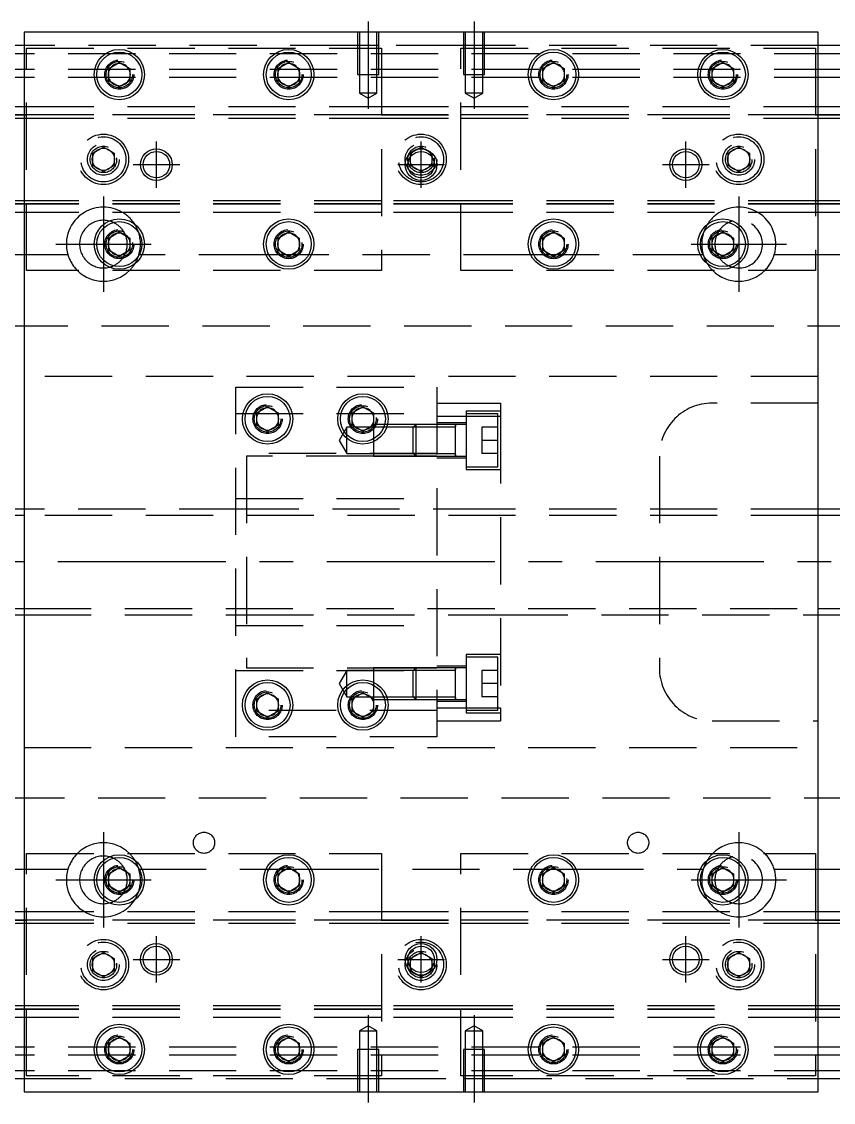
# Model space of a CAD drawing. Extents: x -20 to 632, y -282 to 102.
# Drawn here: x 124.5 to 277.9, y -102 to 102 of the extents above; entities that cross this region are included whole.
import ezdxf

# ---------------------------------------------------------------- set-up
doc = ezdxf.new("R2010")
doc.units = 0
doc.linetypes.add('CENTER', pattern=[50.8, 31.75, -6.35, 6.35, -6.35])
doc.linetypes.add('DASHED', pattern=[19.05, 12.7, -6.35])
doc.layers.get('0').update_dxf_attribs({"linetype": 'CONTINUOUS'})
doc.layers.add('CENTER', color=1, linetype='CENTER')

msp = doc.modelspace()

# ---------------------------------------------------------------- linework, layer by layer
at = {"color": 7, "linetype": 'CONTINUOUS'}
for p, q in [((275, 100), (125, 100)), ((125, 100), (125, -100)), ((275, -100), (275, 100)), ((125, 97.5), (0, 97.5)), ((400, 97.5), (275, 97.5)), ((141, 93.1547), (143, 94.309402)), ((143, 94.309402), (145, 93.1547)), ((173, 93.1547), (175, 94.309402)), ((175, 94.309402), (177, 93.1547)), ((223, 93.1547), (225, 94.309402)), ((225, 94.309402), (227, 93.1547)), ((255, 93.1547), (257, 94.309402)), ((257, 94.309402), (259, 93.1547)), ((141, 90.8453), (141, 93.1547)), ((145, 93.1547), (145, 90.8453)), ((173, 90.8453), (173, 93.1547)), ((177, 93.1547), (177, 90.8453)), ((223, 90.8453), (223, 93.1547)), ((227, 93.1547), (227, 90.8453)), ((255, 90.8453), (255, 93.1547)), ((259, 93.1547), (259, 90.8453)), ((143, 89.690598), (141, 90.8453)), ((145, 90.8453), (143, 89.690598)), ((175, 89.690598), (173, 90.8453)), ((177, 90.8453), (175, 89.690598)), ((225, 89.690598), (223, 90.8453)), ((227, 90.8453), (225, 89.690598)), ((257, 89.690598), (255, 90.8453)), ((259, 90.8453), (257, 89.690598)), ((0, 86), (125, 86)), ((275, 86), (400, 86)), ((0, 84.460392), (125, 84.460392)), ((275, 84.460392), (400, 84.460392)), ((125, 67.539608), (0, 67.539608)), ((400, 67.539608), (275, 67.539608)), ((125, 66), (0, 66)), ((400, 66), (275, 66)), ((141, 61.1547), (143, 62.309402)), ((143, 62.309402), (145, 61.1547)), ((173, 61.1547), (175, 62.309402)), ((175, 62.309402), (177, 61.1547)), ((223, 61.1547), (225, 62.309402)), ((225, 62.309402), (227, 61.1547)), ((255, 61.1547), (257, 62.309402)), ((257, 62.309402), (259, 61.1547)), ((141, 58.8453), (141, 61.1547)), ((145, 61.1547), (145, 58.8453)), ((173, 58.8453), (173, 61.1547)), ((177, 61.1547), (177, 58.8453)), ((223, 58.8453), (223, 61.1547)), ((227, 61.1547), (227, 58.8453)), ((255, 58.8453), (255, 61.1547)), ((259, 61.1547), (259, 58.8453)), ((125, 58), (26.708204, 58)), ((143, 57.690598), (141, 58.8453)), ((145, 58.8453), (143, 57.690598)), ((175, 57.690598), (173, 58.8453)), ((177, 58.8453), (175, 57.690598)), ((225, 57.690598), (223, 58.8453)), ((227, 58.8453), (225, 57.690598)), ((257, 57.690598), (255, 58.8453)), ((259, 58.8453), (257, 57.690598)), ((373.291796, 58), (275, 58)), ((169, 28.1547), (171, 29.309402)), ((171, 29.309402), (173, 28.1547)), ((187, 28.1547), (189, 29.309402)), ((189, 29.309402), (191, 28.1547)), ((169, 25.8453), (169, 28.1547)), ((173, 28.1547), (173, 25.8453)), ((187, 25.8453), (187, 28.1547)), ((191, 28.1547), (191, 25.8453)), ((171, 24.690598), (169, 25.8453)), ((173, 25.8453), (171, 24.690598)), ((189, 24.690598), (187, 25.8453)), ((191, 25.8453), (189, 24.690598)), ((206.5, 25.449674), (206.5, 25.949678)), ((206.5, 19.949668), (206.5, 20.449674)), ((125, 10), (28, 10)), ((343, 10), (275, 10)), ((28, -10), (125, -10)), ((275, -10), (343, -10)), ((169, -25.8453), (171, -24.690598)), ((169, -28.1547), (169, -25.8453)), ((171, -24.690598), (173, -25.8453)), ((173, -25.8453), (173, -28.1547)), ((187, -25.8453), (189, -24.690598)), ((187, -28.1547), (187, -25.8453)), ((189, -24.690598), (191, -25.8453)), ((191, -25.8453), (191, -28.1547)), ((206.5, -25.949678), (206.5, -25.94865)), ((171, -29.309402), (169, -28.1547)), ((173, -28.1547), (171, -29.309402)), ((189, -29.309402), (187, -28.1547)), ((191, -28.1547), (189, -29.309402)), ((26.708204, -58), (125, -58)), ((141, -58.8453), (143, -57.690598)), ((141, -61.1547), (141, -58.8453)), ((143, -57.690598), (145, -58.8453)), ((145, -58.8453), (145, -61.1547)), ((173, -58.8453), (175, -57.690598)), ((173, -61.1547), (173, -58.8453)), ((175, -57.690598), (177, -58.8453)), ((177, -58.8453), (177, -61.1547)), ((223, -58.8453), (225, -57.690598)), ((223, -61.1547), (223, -58.8453)), ((225, -57.690598), (227, -58.8453)), ((227, -58.8453), (227, -61.1547)), ((255, -58.8453), (257, -57.690598)), ((255, -61.1547), (255, -58.8453)), ((257, -57.690598), (259, -58.8453)), ((259, -58.8453), (259, -61.1547)), ((275, -58), (373.291796, -58)), ((143, -62.309402), (141, -61.1547)), ((145, -61.1547), (143, -62.309402)), ((175, -62.309402), (173, -61.1547)), ((177, -61.1547), (175, -62.309402)), ((225, -62.309402), (223, -61.1547)), ((227, -61.1547), (225, -62.309402)), ((257, -62.309402), (255, -61.1547)), ((259, -61.1547), (257, -62.309402)), ((0, -66), (125, -66)), ((275, -66), (400, -66)), ((0, -67.539608), (125, -67.539608)), ((275, -67.539608), (400, -67.539608)), ((125, -84.460392), (0, -84.460392)), ((400, -84.460392), (275, -84.460392)), ((125, -86), (0, -86)), ((400, -86), (275, -86)), ((141, -90.8453), (143, -89.690598)), ((143, -89.690598), (145, -90.8453)), ((173, -90.8453), (175, -89.690598)), ((175, -89.690598), (177, -90.8453)), ((223, -90.8453), (225, -89.690598)), ((225, -89.690598), (227, -90.8453)), ((255, -90.8453), (257, -89.690598)), ((257, -89.690598), (259, -90.8453)), ((141, -93.1547), (141, -90.8453)), ((145, -90.8453), (145, -93.1547)), ((173, -93.1547), (173, -90.8453)), ((177, -90.8453), (177, -93.1547)), ((223, -93.1547), (223, -90.8453)), ((227, -90.8453), (227, -93.1547)), ((255, -93.1547), (255, -90.8453)), ((259, -90.8453), (259, -93.1547)), ((143, -94.309402), (141, -93.1547)), ((145, -93.1547), (143, -94.309402)), ((175, -94.309402), (173, -93.1547)), ((177, -93.1547), (175, -94.309402)), ((225, -94.309402), (223, -93.1547)), ((227, -93.1547), (225, -94.309402)), ((257, -94.309402), (255, -93.1547)), ((259, -93.1547), (257, -94.309402)), ((0, -97.5), (125, -97.5)), ((275, -97.5), (400, -97.5)), ((125, -100), (275, -100))]:
    msp.add_line(p, q, dxfattribs=at)
at = {"color": 3, "linetype": 'DASHED'}
for p, q in [((188.000006, 100), (188.000006, 92)), ((188.35, 100), (188.35, 92)), ((191.65, 92), (191.65, 100)), ((191.999994, 92), (191.999994, 100)), ((208.000006, 100), (208.000006, 92)), ((208.35, 100), (208.35, 92)), ((211.65, 92), (211.65, 100)), ((211.999994, 92), (211.999994, 100)), ((0, 96), (400, 96)), ((188.000006, 97.5), (125, 97.5)), ((125.5, 55), (125.5, 97)), ((125.5, 97), (192.5, 97)), ((191.999994, 97.5), (188.000006, 97.5)), ((208.000006, 97.5), (191.999994, 97.5)), ((192.5, 97), (192.5, 55)), ((207.5, 97), (274.5, 97)), ((207.5, 55), (207.5, 97)), ((211.999994, 97.5), (208.000006, 97.5)), ((275, 97.5), (211.999994, 97.5)), ((274.5, 97), (274.5, 55)), ((0, 93), (400, 93)), ((188.000006, 92), (191.999994, 92)), ((188.35, 92), (188.35, 88.5)), ((191.65, 88.5), (191.65, 92)), ((208.000006, 92), (211.999994, 92)), ((208.35, 92), (208.35, 88.5)), ((211.65, 88.5), (211.65, 92)), ((222.5, 92), (222.518502, 92.303588)), ((254.5, 92), (254.512884, 92.253488)), ((0, 91.5), (400, 91.5)), ((191.65, 88.5), (188.35, 88.5)), ((188.35, 88.5), (190, 87.547372)), ((190, 87.547372), (191.65, 88.5)), ((211.65, 88.5), (208.35, 88.5)), ((208.35, 88.5), (210, 87.547372)), ((210, 87.547372), (211.65, 88.5)), ((125, 86), (125.5, 86)), ((125.5, 86), (192.5, 86)), ((192.5, 86), (207.5, 86)), ((207.5, 86), (274.5, 86)), ((274.5, 86), (275, 86)), ((0, 84.403994), (125.5, 84.403994)), ((0, 83.8), (125.5, 83.8)), ((125, 84.460392), (125.5, 84.460392)), ((125.5, 84.460392), (192.5, 84.460392)), ((192.5, 84.403994), (125.5, 84.403994)), ((125.5, 83.8), (192.5, 83.8)), ((192.5, 84.460392), (207.5, 84.460392)), ((192.5, 84.403994), (207.5, 84.403994)), ((192.5, 83.8), (207.5, 83.8)), ((207.5, 84.460392), (274.5, 84.460392)), ((274.5, 84.403994), (207.5, 84.403994)), ((207.5, 83.8), (274.5, 83.8)), ((274.5, 84.460392), (275, 84.460392)), ((274.5, 84.403994), (400, 84.403994)), ((274.5, 83.8), (400, 83.8)), ((138, 77.1547), (140, 78.309402)), ((140, 78.309402), (142, 77.1547)), ((198, 77.1547), (200, 78.309402)), ((200, 78.309402), (202, 77.1547)), ((258, 77.1547), (260, 78.309402)), ((260, 78.309402), (262, 77.1547)), ((138, 74.8453), (138, 77.1547)), ((142, 77.1547), (142, 74.8453)), ((142.483582, 76.286038), (142.5, 76)), ((198, 74.8453), (198, 77.1547)), ((202, 77.1547), (202, 74.8453)), ((202.483582, 76.286038), (202.5, 76)), ((257.5, 76), (257.534018, 76.411016)), ((258, 74.8453), (258, 77.1547)), ((262, 77.1547), (262, 74.8453)), ((140, 73.690598), (138, 74.8453)), ((142, 74.8453), (140, 73.690598)), ((200, 73.690598), (198, 74.8453)), ((202, 74.8453), (200, 73.690598)), ((260, 73.690598), (258, 74.8453)), ((262, 74.8453), (260, 73.690598)), ((125.5, 68.2), (0, 68.2)), ((125.5, 67.596006), (0, 67.596006)), ((125.5, 67.539608), (125, 67.539608)), ((192.5, 68.2), (125.5, 68.2)), ((192.5, 67.596006), (125.5, 67.596006)), ((192.5, 67.539608), (125.5, 67.539608)), ((207.5, 68.2), (192.5, 68.2)), ((207.5, 67.596006), (192.5, 67.596006)), ((207.5, 67.539608), (192.5, 67.539608)), ((274.5, 68.2), (207.5, 68.2)), ((274.5, 67.596006), (207.5, 67.596006)), ((274.5, 67.539608), (207.5, 67.539608)), ((400, 68.2), (274.5, 68.2)), ((400, 67.596006), (274.5, 67.596006)), ((275, 67.539608), (274.5, 67.539608)), ((125.5, 66), (125, 66)), ((192.5, 66), (125.5, 66)), ((207.5, 66), (192.5, 66)), ((274.5, 66), (207.5, 66)), ((275, 66), (274.5, 66)), ((145.483582, 60.286038), (145.5, 60)), ((177.483582, 60.286038), (177.5, 60)), ((222.5, 60), (222.518502, 60.303588)), ((254.5, 60), (254.512884, 60.253488)), ((125.5, 58), (125, 58)), ((133.291796, 58), (125.5, 58)), ((170.691578, 58), (146.708204, 58)), ((171.25, 58), (170.691578, 58)), ((173.112542, 58), (171.25, 58)), ((173.5, 58), (173.112542, 58)), ((174.359688, 58), (173.5, 58)), ((174.464102, 58), (174.359688, 58)), ((175.535898, 58), (174.464102, 58)), ((175.640312, 58), (175.535898, 58)), ((176.5, 58), (175.640312, 58)), ((176.887458, 58), (176.5, 58)), ((178.75, 58), (176.887458, 58)), ((179.308422, 58), (178.75, 58)), ((220.691578, 58), (179.308422, 58)), ((221.25, 58), (220.691578, 58)), ((223.112542, 58), (221.25, 58)), ((223.5, 58), (223.112542, 58)), ((224.359688, 58), (223.5, 58)), ((224.464102, 58), (224.359688, 58)), ((225.535898, 58), (224.464102, 58)), ((225.640312, 58), (225.535898, 58)), ((226.5, 58), (225.640312, 58)), ((226.887458, 58), (226.5, 58)), ((228.75, 58), (226.887458, 58)), ((229.308422, 58), (228.75, 58)), ((252.691578, 58), (229.308422, 58)), ((253.25, 58), (252.691578, 58)), ((253.291796, 58), (253.25, 58)), ((274.5, 58), (266.708204, 58)), ((275, 58), (274.5, 58)), ((192.5, 55), (125.5, 55)), ((274.5, 55), (207.5, 55)), ((400, 44.5), (5.640312, 44.5)), ((275, 35), (125, 35)), ((165, 33), (203, 33)), ((165, -33), (165, 33)), ((203, 33), (203, -33)), ((203, 30), (215, 30)), ((215, 30), (215, 27.495454)), ((275, 30), (255, 30)), ((165, 28), (203, 28)), ((168.5, 27), (168.518502, 27.303588)), ((191.483582, 27.286038), (191.5, 27)), ((203, 27.495454), (215, 27.495454)), ((208.5, 28.449674), (208.5, 17.449674)), ((215, 28.449674), (208.5, 28.449674)), ((214.5, 27.949674), (208.5, 27.949674)), ((214.5, 17.949674), (214.5, 27.949674)), ((215, 27.495454), (215, -27.495454)), ((186, 25.449674), (184.556624, 22.949674)), ((186, 20.449674), (186, 25.449674)), ((187.583494, 25.449674), (186, 25.449674)), ((187.59475, 25.439464), (187.583494, 25.449674)), ((190.416436, 25.449674), (187.583494, 25.449674)), ((190.416506, 25.449674), (190.32061, 25.367214)), ((191, 25.449674), (190.416436, 25.449674)), ((191.268656, 25.949668), (191, 25.949668)), ((191, 25.8453), (191, 25.5)), ((191, 25.5), (191, 25.112542)), ((198.49998, 25.449674), (191, 25.449674)), ((191, 25.112542), (191, 23.25)), ((191.541516, 25.949668), (191.268656, 25.949668)), ((193.118168, 25.949668), (191.541516, 25.949668)), ((193.632418, 25.949668), (193.118168, 25.949668)), ((198.99998, 25.949668), (193.632418, 25.949668)), ((199, 25.949674), (198.5, 25.449674)), ((198.5, 20.449674), (198.5, 25.449674)), ((203, 25.449674), (198.5, 25.449674)), ((203, 25.949668), (198.999994, 25.949668)), ((199, 25.949674), (199, 19.949674)), ((203, 25.949674), (199, 25.949674)), ((208.5, 26.249674), (203, 26.249674)), ((206.505, 25.949674), (203.00002, 25.949674)), ((206.5, 25.449674), (203.00002, 25.449674)), ((208.5, 25.949674), (206.495, 25.949674)), ((206.5, 25.599876), (206.5, 25.949674)), ((206.5, 25.949674), (206.5, 25.599876)), ((206.5, 20.29947), (206.5, 25.599876)), ((211.5, 25.449674), (211.5, 22.949674)), ((214.5, 25.449674), (211.5, 25.449674)), ((184.556624, 22.949674), (186, 20.449674)), ((191, 23.25), (191, 22.691578)), ((191, 22.691578), (191, 19.949678)), ((211.5, 22.949674), (211.5, 20.449674)), ((214.5, 22.949674), (211.5, 22.949674)), ((203, 20.5), (165, 20.5)), ((186, 20.449674), (191, 20.449674)), ((191, 20.449674), (198.49998, 20.449674)), ((198.5, 20.449674), (203, 20.449674)), ((198.5, 20.449674), (199, 19.949674)), ((203.00002, 20.449674), (206.5, 20.449674)), ((214.5, 20.449674), (211.5, 20.449674)), ((167, 20), (167, -20)), ((191, 20), (167, 20)), ((198.949674, 20), (191, 20)), ((191, 19.949678), (198.99998, 19.949678)), ((203, 20), (198.949674, 20)), ((198.999994, 19.949678), (203, 19.949678)), ((199, 19.949674), (203, 19.949674)), ((203, 19.649674), (208.5, 19.649674)), ((203.00002, 19.949674), (206.505, 19.949674)), ((206.495, 19.949674), (208.5, 19.949674)), ((206.5, 19.949674), (206.5, 20.29947)), ((206.5, 20.29947), (206.5, 19.949674)), ((245, 20), (245, -20)), ((208.5, 17.949674), (214.5, 17.949674)), ((208.5, 17.449674), (215, 17.449674)), ((165, 12), (203, 12)), ((167, 10), (125, 10)), ((275, 8.75), (125, 8.75)), ((215, 10), (167, 10)), ((275, 10), (215, 10)), ((125, -8.75), (275, -8.75)), ((125, -10), (167, -10)), ((167, -10), (215, -10)), ((215, -10), (275, -10)), ((165, -12), (203, -12)), ((208.5, -17.449674), (208.5, -28.449674)), ((215, -17.449674), (208.5, -17.449674)), ((214.5, -17.949674), (208.5, -17.949674)), ((214.5, -27.949674), (214.5, -17.949674)), ((167, -20), (191, -20)), ((191, -19.949678), (191, -22.691578)), ((198.99998, -19.949678), (191, -19.949678)), ((191, -20), (198.949674, -20)), ((199, -19.949674), (198.5, -20.449674)), ((198.949674, -20), (203, -20)), ((203, -19.949678), (198.999994, -19.949678)), ((199, -19.949674), (199, -25.949674)), ((203, -19.949674), (199, -19.949674)), ((208.5, -19.649674), (203, -19.649674)), ((206.505, -19.949674), (203.00002, -19.949674)), ((208.5, -19.949674), (206.495, -19.949674)), ((206.5, -20.29947), (206.5, -19.949674)), ((206.5, -19.949674), (206.5, -20.29947)), ((206.5, -25.599876), (206.5, -20.29947)), ((165, -20.5), (203, -20.5)), ((186, -20.449674), (184.556624, -22.949674)), ((186, -25.449674), (186, -20.449674)), ((191, -20.449674), (186, -20.449674)), ((198.49998, -20.449674), (191, -20.449674)), ((198.5, -25.449674), (198.5, -20.449674)), ((203, -20.449674), (198.5, -20.449674)), ((206.5, -20.449674), (203.00002, -20.449674)), ((211.5, -20.449674), (211.5, -22.949674)), ((214.5, -20.449674), (211.5, -20.449674)), ((184.556624, -22.949674), (186, -25.449674)), ((191, -22.691578), (191, -23.25)), ((191, -23.25), (191, -25.112542)), ((214.5, -22.949674), (211.5, -22.949674)), ((211.5, -22.949674), (211.5, -25.449674)), ((186, -25.449674), (187.583654, -25.449674)), ((187.583654, -25.449674), (190.416258, -25.449674)), ((190.416258, -25.449674), (191, -25.449674)), ((191, -25.112542), (191, -25.5)), ((191, -25.449674), (198.49998, -25.449674)), ((191, -25.5), (191, -25.8453)), ((191, -25.949668), (191.268656, -25.949668)), ((191.268656, -25.949668), (191.541516, -25.949668)), ((191.541516, -25.949668), (193.118168, -25.949668)), ((193.118168, -25.949668), (193.632418, -25.949668)), ((193.632418, -25.949668), (198.99998, -25.949668)), ((198.5, -25.449674), (203, -25.449674)), ((198.5, -25.449674), (199, -25.949674)), ((198.999994, -25.949668), (203, -25.949668)), ((199, -25.949674), (203, -25.949674)), ((203, -26.249674), (208.5, -26.249674)), ((203.00002, -25.449674), (206.5, -25.449674)), ((203.00002, -25.949674), (206.505, -25.949674)), ((206.495, -25.949674), (208.5, -25.949674)), ((206.5, -25.949674), (206.5, -25.599876)), ((206.5, -25.599876), (206.5, -25.949674)), ((214.5, -25.449674), (211.5, -25.449674)), ((203, -28), (165, -28)), ((168.5, -27), (168.518502, -26.696412)), ((186.5, -27), (186.518502, -26.696412)), ((203, -27.495454), (215, -27.495454)), ((208.5, -27.949674), (214.5, -27.949674)), ((208.5, -28.449674), (215, -28.449674)), ((215, -27.495454), (215, -30)), ((203, -30), (215, -30)), ((255, -30), (275, -30)), ((203, -33), (165, -33)), ((125, -35), (275, -35)), ((5.640312, -44.5), (400, -44.5)), ((125.5, -97), (125.5, -55)), ((125.5, -55), (192.5, -55)), ((192.5, -55), (192.5, -97)), ((207.5, -55), (274.5, -55)), ((207.5, -97), (207.5, -55)), ((274.5, -55), (274.5, -97)), ((125, -58), (125.5, -58)), ((125.5, -58), (133.291796, -58)), ((146.708204, -58), (170.691578, -58)), ((170.691578, -58), (171.25, -58)), ((171.25, -58), (173.112542, -58)), ((173.112542, -58), (173.5, -58)), ((173.5, -58), (174.359688, -58)), ((174.359688, -58), (174.464102, -58)), ((174.464102, -58), (175.535898, -58)), ((175.535898, -58), (175.640312, -58)), ((175.640312, -58), (176.5, -58)), ((176.5, -58), (176.887458, -58)), ((176.887458, -58), (178.75, -58)), ((178.75, -58), (179.308422, -58)), ((179.308422, -58), (220.691578, -58)), ((220.691578, -58), (221.25, -58)), ((221.25, -58), (223.112542, -58)), ((223.112542, -58), (223.5, -58)), ((223.5, -58), (224.359688, -58)), ((224.359688, -58), (224.464102, -58)), ((224.464102, -58), (225.535898, -58)), ((225.535898, -58), (225.640312, -58)), ((225.640312, -58), (226.5, -58)), ((226.5, -58), (226.887458, -58)), ((226.887458, -58), (228.75, -58)), ((228.75, -58), (229.308422, -58)), ((229.308422, -58), (252.691578, -58)), ((252.691578, -58), (253.25, -58)), ((253.25, -58), (253.291796, -58)), ((266.708204, -58), (274.5, -58)), ((274.5, -58), (275, -58)), ((140.5, -60), (140.512884, -59.746512)), ((227.483582, -59.713962), (227.5, -60)), ((125, -66), (125.5, -66)), ((125.5, -66), (192.5, -66)), ((192.5, -66), (207.5, -66)), ((207.5, -66), (274.5, -66)), ((274.5, -66), (275, -66)), ((0, -67.596006), (125.5, -67.596006)), ((0, -68.2), (125.5, -68.2)), ((125, -67.539608), (125.5, -67.539608)), ((125.5, -67.539608), (192.5, -67.539608)), ((192.5, -67.596006), (125.5, -67.596006)), ((125.5, -68.2), (192.5, -68.2)), ((192.5, -67.539608), (207.5, -67.539608)), ((192.5, -67.596006), (207.5, -67.596006)), ((192.5, -68.2), (207.5, -68.2)), ((207.5, -67.539608), (274.5, -67.539608)), ((274.5, -67.596006), (207.5, -67.596006)), ((207.5, -68.2), (274.5, -68.2)), ((274.5, -67.539608), (275, -67.539608)), ((274.5, -67.596006), (400, -67.596006)), ((274.5, -68.2), (400, -68.2)), ((138, -74.8453), (140, -73.690598)), ((138, -77.1547), (138, -74.8453)), ((140, -73.690598), (142, -74.8453)), ((142, -74.8453), (142, -77.1547)), ((198, -74.8453), (200, -73.690598)), ((198, -77.1547), (198, -74.8453)), ((200, -73.690598), (202, -74.8453)), ((202, -74.8453), (202, -77.1547)), ((258, -74.8453), (260, -73.690598)), ((258, -77.1547), (258, -74.8453)), ((260, -73.690598), (262, -74.8453)), ((262, -74.8453), (262, -77.1547)), ((140, -78.309402), (138, -77.1547)), ((142, -77.1547), (140, -78.309402)), ((142.483582, -75.713962), (142.5, -76)), ((200, -78.309402), (198, -77.1547)), ((202, -77.1547), (200, -78.309402)), ((202.483582, -75.713962), (202.5, -76)), ((260, -78.309402), (258, -77.1547)), ((262, -77.1547), (260, -78.309402)), ((262.483582, -75.713962), (262.5, -76)), ((125.5, -83.8), (0, -83.8)), ((125.5, -84.403994), (0, -84.403994)), ((125.5, -84.460392), (125, -84.460392)), ((192.5, -83.8), (125.5, -83.8)), ((192.5, -84.403994), (125.5, -84.403994)), ((192.5, -84.460392), (125.5, -84.460392)), ((207.5, -83.8), (192.5, -83.8)), ((207.5, -84.403994), (192.5, -84.403994)), ((207.5, -84.460392), (192.5, -84.460392)), ((274.5, -83.8), (207.5, -83.8)), ((274.5, -84.403994), (207.5, -84.403994)), ((274.5, -84.460392), (207.5, -84.460392)), ((400, -83.8), (274.5, -83.8)), ((400, -84.403994), (274.5, -84.403994)), ((275, -84.460392), (274.5, -84.460392)), ((125.5, -86), (125, -86)), ((192.5, -86), (125.5, -86)), ((190, -87.547372), (188.35, -88.5)), ((191.65, -88.5), (190, -87.547372)), ((207.5, -86), (192.5, -86)), ((274.5, -86), (207.5, -86)), ((210, -87.547372), (208.35, -88.5)), ((211.65, -88.5), (210, -87.547372)), ((275, -86), (274.5, -86)), ((188.35, -88.5), (191.65, -88.5)), ((188.35, -88.5), (188.35, -92)), ((191.65, -92), (191.65, -88.5)), ((208.35, -88.5), (211.65, -88.5)), ((208.35, -88.5), (208.35, -92)), ((211.65, -92), (211.65, -88.5)), ((0, -91.5), (400, -91.5)), ((222.5, -92), (222.518502, -91.696412)), ((259.483582, -91.713962), (259.5, -92)), ((0, -93), (400, -93)), ((191.999994, -92), (188.000006, -92)), ((188.000006, -92), (188.000006, -100)), ((188.35, -92), (188.35, -100)), ((191.65, -100), (191.65, -92)), ((191.999994, -100), (191.999994, -92)), ((211.999994, -92), (208.000006, -92)), ((208.000006, -92), (208.000006, -100)), ((208.35, -92), (208.35, -100)), ((211.65, -100), (211.65, -92)), ((211.999994, -100), (211.999994, -92)), ((0, -96), (400, -96)), ((125, -97.5), (188.000006, -97.5)), ((192.5, -97), (125.5, -97)), ((188.000006, -97.5), (191.999994, -97.5)), ((191.999994, -97.5), (208.000006, -97.5)), ((274.5, -97), (207.5, -97)), ((208.000006, -97.5), (211.999994, -97.5)), ((211.999994, -97.5), (275, -97.5))]:
    msp.add_line(p, q, dxfattribs=at)
at = {"color": 3, "linetype": 'CONTINUOUS'}
for p, q in [((125, 8.75), (28, 8.75)), ((343, 8.75), (275, 8.75)), ((28, -8.75), (125, -8.75)), ((275, -8.75), (343, -8.75))]:
    msp.add_line(p, q, dxfattribs=at)
at = {"color": 7, "linetype": 'CONTINUOUS'}
for centre, radius in [((143, 92), 4.75), ((143, 92), 4.25), ((175, 92), 4.75), ((175, 92), 4.25), ((225, 92), 4.75), ((225, 92), 4.25), ((257, 92), 4.75), ((257, 92), 4.25), ((140, 76), 2.1), ((200, 75), 3), ((200, 76), 2.1), ((260, 76), 2.1), ((150, 75), 2.5), ((200, 75), 2.5), ((250, 75), 2.5), ((143, 60), 4.75), ((143, 60), 4.25), ((175, 60), 4.75), ((175, 60), 4.25), ((225, 60), 4.75), ((225, 60), 4.25), ((257, 60), 4.75), ((257, 60), 4.25), ((171, 27), 4.75), ((171, 27), 4.25), ((189, 27), 4.75), ((189, 27), 4.25), ((171, -27), 4.75), ((189, -27), 4.75), ((171, -27), 4.25), ((189, -27), 4.25), ((143, -60), 4.75), ((143, -60), 4.25), ((175, -60), 4.75), ((175, -60), 4.25), ((225, -60), 4.75), ((225, -60), 4.25), ((257, -60), 4.75), ((257, -60), 4.25), ((150, -75), 2.5), ((200, -75), 3), ((200, -75), 2.5), ((250, -75), 2.5), ((140, -76), 2.1), ((200, -76), 2.1), ((260, -76), 2.1), ((143, -92), 4.75), ((175, -92), 4.75), ((225, -92), 4.75), ((257, -92), 4.75), ((143, -92), 4.25), ((175, -92), 4.25), ((225, -92), 4.25), ((257, -92), 4.25)]:
    msp.add_circle(centre, radius, dxfattribs=at)
at = {"color": 3, "linetype": 'DASHED'}
for centre, radius in [((143, 92), 2.75), ((143, 92), 2.5), ((175, 92), 2.75), ((175, 92), 2.5), ((225, 92), 2.75), ((225, 92), 2.5), ((257, 92), 2.75), ((257, 92), 2.5), ((140, 76), 4.75), ((140, 76), 4.25), ((200, 76), 4.75), ((200, 76), 4.25), ((260, 76), 4.75), ((260, 76), 4.25), ((140, 76), 3), ((140, 76), 2.5), ((200, 76), 3), ((200, 76), 2.5), ((260, 76), 3), ((260, 76), 2.5), ((143, 60), 2.75), ((143, 60), 2.5), ((175, 60), 2.75), ((175, 60), 2.5), ((225, 60), 2.75), ((225, 60), 2.5), ((257, 60), 2.75), ((257, 60), 2.5), ((171, 27), 2.75), ((171, 27), 2.5), ((189, 27), 2.75), ((189, 27), 2.5), ((171, -27), 2.75), ((189, -27), 2.75), ((171, -27), 2.5), ((189, -27), 2.5), ((159, -53), 2), ((241, -53), 2), ((143, -60), 2.75), ((143, -60), 2.5), ((175, -60), 2.75), ((175, -60), 2.5), ((225, -60), 2.75), ((225, -60), 2.5), ((257, -60), 2.75), ((257, -60), 2.5), ((140, -76), 4.75), ((200, -76), 4.75), ((260, -76), 4.75), ((140, -76), 4.25), ((140, -76), 3), ((200, -76), 4.25), ((200, -76), 3), ((260, -76), 4.25), ((260, -76), 3), ((140, -76), 2.5), ((200, -76), 2.5), ((260, -76), 2.5), ((143, -92), 2.75), ((143, -92), 2.5), ((175, -92), 2.75), ((175, -92), 2.5), ((225, -92), 2.75), ((225, -92), 2.5), ((257, -92), 2.75), ((257, -92), 2.5)]:
    msp.add_circle(centre, radius, dxfattribs=at)
at = {"color": 3, "linetype": 'CONTINUOUS'}
for centre in [(150, 75), (250, 75), (150, -75), (250, -75)]:
    msp.add_circle(centre, 3, dxfattribs=at)
at = {"color": 7, "linetype": 'CONTINUOUS'}
for centre, start, end in [((143, 92), 102.24721, 137.75279), ((143, 92), 77.75279, 102.24721), ((143, 92), 42.24721, 77.75279), ((175, 92), 102.24721, 137.75279), ((175, 92), 77.75279, 102.24721), ((175, 92), 42.24721, 77.75279), ((225, 92), 102.24721, 137.75279), ((225, 92), 77.75279, 102.24721), ((225, 92), 42.24721, 77.75279), ((257, 92), 102.24721, 137.75279), ((257, 92), 77.75279, 102.24721), ((257, 92), 42.24721, 77.75279), ((143, 92), 162.24721, 180), ((143, 92), 180, 197.75279), ((143, 92), 137.75279, 162.24721), ((143, 92), 17.75279, 42.24721), ((143, 92), 342.24721, 17.75279), ((175, 92), 162.24721, 180), ((175, 92), 180, 197.75279), ((175, 92), 137.75279, 162.24721), ((175, 92), 17.75279, 42.24721), ((175, 92), 342.24721, 17.75279), ((225, 92), 162.24721, 180), ((225, 92), 180, 197.75279), ((225, 92), 137.75279, 162.24721), ((225, 92), 17.75279, 42.24721), ((225, 92), 342.24721, 17.75279), ((257, 92), 162.24721, 180), ((257, 92), 180, 197.75279), ((257, 92), 137.75279, 162.24721), ((257, 92), 17.75279, 42.24721), ((257, 92), 342.24721, 17.75279), ((143, 92), 197.75279, 222.24721), ((143, 92), 222.24721, 257.75279), ((143, 92), 257.75279, 282.24721), ((143, 92), 282.24721, 317.75279), ((143, 92), 317.75279, 342.24721), ((175, 92), 197.75279, 222.24721), ((175, 92), 222.24721, 257.75279), ((175, 92), 257.75279, 282.24721), ((175, 92), 282.24721, 317.75279), ((175, 92), 317.75279, 342.24721), ((225, 92), 197.75279, 222.24721), ((225, 92), 222.24721, 257.75279), ((225, 92), 257.75279, 282.24721), ((225, 92), 282.24721, 317.75279), ((225, 92), 317.75279, 342.24721), ((257, 92), 197.75279, 222.24721), ((257, 92), 222.24721, 257.75279), ((257, 92), 257.75279, 282.24721), ((257, 92), 282.24721, 317.75279), ((257, 92), 317.75279, 342.24721), ((143, 60), 137.75279, 162.24721), ((143, 60), 102.24721, 137.75279), ((143, 60), 77.75279, 102.24721), ((143, 60), 42.24721, 77.75279), ((143, 60), 17.75279, 42.24721), ((175, 60), 137.75279, 162.24721), ((175, 60), 102.24721, 137.75279), ((175, 60), 77.75279, 102.24721), ((175, 60), 42.24721, 77.75279), ((175, 60), 17.75279, 42.24721), ((225, 60), 137.75279, 162.24721), ((225, 60), 102.24721, 137.75279), ((225, 60), 77.75279, 102.24721), ((225, 60), 42.24721, 77.75279), ((225, 60), 17.75279, 42.24721), ((257, 60), 137.75279, 162.24721), ((257, 60), 102.24721, 137.75279), ((257, 60), 77.75279, 102.24721), ((257, 60), 42.24721, 77.75279), ((257, 60), 17.75279, 42.24721), ((143, 60), 162.24721, 180), ((143, 60), 180, 197.75279), ((143, 60), 197.75279, 222.24721), ((143, 60), 317.75279, 342.24721), ((143, 60), 342.24721, 17.75279), ((175, 60), 162.24721, 180), ((175, 60), 180, 197.75279), ((175, 60), 197.75279, 222.24721), ((175, 60), 317.75279, 342.24721), ((175, 60), 342.24721, 17.75279), ((225, 60), 162.24721, 180), ((225, 60), 180, 197.75279), ((225, 60), 197.75279, 222.24721), ((225, 60), 317.75279, 342.24721), ((225, 60), 342.24721, 17.75279), ((257, 60), 162.24721, 180), ((257, 60), 180, 197.75279), ((257, 60), 197.75279, 222.24721), ((257, 60), 317.75279, 342.24721), ((257, 60), 342.24721, 17.75279), ((143, 60), 222.24721, 257.75279), ((143, 60), 257.75279, 282.24721), ((143, 60), 282.24721, 317.75279), ((175, 60), 222.24721, 257.75279), ((175, 60), 257.75279, 282.24721), ((175, 60), 282.24721, 317.75279), ((225, 60), 222.24721, 257.75279), ((225, 60), 257.75279, 282.24721), ((225, 60), 282.24721, 317.75279), ((257, 60), 222.24721, 257.75279), ((257, 60), 257.75279, 282.24721), ((257, 60), 282.24721, 317.75279), ((171, 27), 102.24721, 137.75279), ((171, 27), 77.75279, 102.24721), ((171, 27), 42.24721, 77.75279), ((189, 27), 102.24721, 137.75279), ((189, 27), 77.75279, 102.24721), ((189, 27), 42.24721, 77.75279), ((171, 27), 162.24721, 180), ((171, 27), 180, 197.75279), ((171, 27), 137.75279, 162.24721), ((171, 27), 17.75279, 42.24721), ((171, 27), 342.24721, 17.75279), ((189, 27), 162.24721, 180), ((189, 27), 180, 197.75279), ((189, 27), 137.75279, 162.24721), ((189, 27), 17.75279, 42.24721), ((189, 27), 342.24721, 17.75279), ((171, 27), 197.75279, 222.24721), ((171, 27), 222.24721, 257.75279), ((171, 27), 257.75279, 282.24721), ((171, 27), 282.24721, 317.75279), ((171, 27), 317.75279, 342.24721), ((189, 27), 197.75279, 222.24721), ((189, 27), 222.24721, 257.75279), ((189, 27), 257.75279, 282.24721), ((189, 27), 282.24721, 317.75279), ((189, 27), 317.75279, 342.24721), ((171, -27), 162.24721, 180), ((171, -27), 137.75279, 162.24721), ((171, -27), 102.24721, 137.75279), ((171, -27), 77.75279, 102.24721), ((171, -27), 42.24721, 77.75279), ((171, -27), 17.75279, 42.24721), ((171, -27), 342.24721, 17.75279), ((189, -27), 162.24721, 180), ((189, -27), 137.75279, 162.24721), ((189, -27), 102.24721, 137.75279), ((189, -27), 77.75279, 102.24721), ((189, -27), 42.24721, 77.75279), ((189, -27), 17.75279, 42.24721), ((189, -27), 342.24721, 17.75279), ((171, -27), 180, 197.75279), ((171, -27), 197.75279, 222.24721), ((171, -27), 222.24721, 257.75279), ((171, -27), 282.24721, 317.75279), ((171, -27), 317.75279, 342.24721), ((189, -27), 180, 197.75279), ((189, -27), 197.75279, 222.24721), ((189, -27), 222.24721, 257.75279), ((189, -27), 282.24721, 317.75279), ((189, -27), 317.75279, 342.24721), ((171, -27), 257.75279, 282.24721), ((189, -27), 257.75279, 282.24721), ((143, -60), 137.75279, 162.24721), ((143, -60), 102.24721, 137.75279), ((143, -60), 77.75279, 102.24721), ((143, -60), 42.24721, 77.75279), ((143, -60), 17.75279, 42.24721), ((175, -60), 137.75279, 162.24721), ((175, -60), 102.24721, 137.75279), ((175, -60), 77.75279, 102.24721), ((175, -60), 42.24721, 77.75279), ((175, -60), 17.75279, 42.24721), ((225, -60), 137.75279, 162.24721), ((225, -60), 102.24721, 137.75279), ((225, -60), 77.75279, 102.24721), ((225, -60), 42.24721, 77.75279), ((225, -60), 17.75279, 42.24721), ((257, -60), 137.75279, 162.24721), ((257, -60), 102.24721, 137.75279), ((257, -60), 77.75279, 102.24721), ((257, -60), 42.24721, 77.75279), ((257, -60), 17.75279, 42.24721), ((143, -60), 162.24721, 180), ((143, -60), 180, 197.75279), ((143, -60), 197.75279, 222.24721), ((143, -60), 317.75279, 342.24721), ((143, -60), 342.24721, 17.75279), ((175, -60), 162.24721, 180), ((175, -60), 180, 197.75279), ((175, -60), 197.75279, 222.24721), ((175, -60), 317.75279, 342.24721), ((175, -60), 342.24721, 17.75279), ((225, -60), 162.24721, 180), ((225, -60), 180, 197.75279), ((225, -60), 197.75279, 222.24721), ((225, -60), 317.75279, 342.24721), ((225, -60), 342.24721, 17.75279), ((257, -60), 162.24721, 180), ((257, -60), 180, 197.75279), ((257, -60), 197.75279, 222.24721), ((257, -60), 317.75279, 342.24721), ((257, -60), 342.24721, 17.75279), ((143, -60), 222.24721, 257.75279), ((143, -60), 257.75279, 282.24721), ((143, -60), 282.24721, 317.75279), ((175, -60), 222.24721, 257.75279), ((175, -60), 257.75279, 282.24721), ((175, -60), 282.24721, 317.75279), ((225, -60), 222.24721, 257.75279), ((225, -60), 257.75279, 282.24721), ((225, -60), 282.24721, 317.75279), ((257, -60), 222.24721, 257.75279), ((257, -60), 257.75279, 282.24721), ((257, -60), 282.24721, 317.75279), ((143, -92), 162.24721, 180), ((143, -92), 137.75279, 162.24721), ((143, -92), 102.24721, 137.75279), ((143, -92), 77.75279, 102.24721), ((143, -92), 42.24721, 77.75279), ((143, -92), 17.75279, 42.24721), ((143, -92), 342.24721, 17.75279), ((175, -92), 162.24721, 180), ((175, -92), 137.75279, 162.24721), ((175, -92), 102.24721, 137.75279), ((175, -92), 77.75279, 102.24721), ((175, -92), 42.24721, 77.75279), ((175, -92), 17.75279, 42.24721), ((175, -92), 342.24721, 17.75279), ((225, -92), 162.24721, 180), ((225, -92), 137.75279, 162.24721), ((225, -92), 102.24721, 137.75279), ((225, -92), 77.75279, 102.24721), ((225, -92), 42.24721, 77.75279), ((225, -92), 17.75279, 42.24721), ((225, -92), 342.24721, 17.75279), ((257, -92), 162.24721, 180), ((257, -92), 137.75279, 162.24721), ((257, -92), 102.24721, 137.75279), ((257, -92), 77.75279, 102.24721), ((257, -92), 42.24721, 77.75279), ((257, -92), 17.75279, 42.24721), ((257, -92), 342.24721, 17.75279), ((143, -92), 180, 197.75279), ((143, -92), 197.75279, 222.24721), ((143, -92), 222.24721, 257.75279), ((143, -92), 282.24721, 317.75279), ((143, -92), 317.75279, 342.24721), ((175, -92), 180, 197.75279), ((175, -92), 197.75279, 222.24721), ((175, -92), 222.24721, 257.75279), ((175, -92), 282.24721, 317.75279), ((175, -92), 317.75279, 342.24721), ((225, -92), 180, 197.75279), ((225, -92), 197.75279, 222.24721), ((225, -92), 222.24721, 257.75279), ((225, -92), 282.24721, 317.75279), ((225, -92), 317.75279, 342.24721), ((257, -92), 180, 197.75279), ((257, -92), 197.75279, 222.24721), ((257, -92), 222.24721, 257.75279), ((257, -92), 282.24721, 317.75279), ((257, -92), 317.75279, 342.24721), ((143, -92), 257.75279, 282.24721), ((175, -92), 257.75279, 282.24721), ((225, -92), 257.75279, 282.24721), ((257, -92), 257.75279, 282.24721)]:
    msp.add_arc(centre, 2.1, start, end, dxfattribs=at)
at = {"color": 3, "linetype": 'DASHED'}
for centre, radius, start, end in [((140, 60), 7, 121.002719, 196.60155), ((140, 60), 7, 58.997281, 121.002719), ((140, 60), 7, 32.461745, 58.997281), ((260, 60), 7, 121.002719, 147.538255), ((260, 60), 7, 58.997281, 121.002719), ((260, 60), 7, 343.39845, 58.997281), ((140, 60), 4.5, 75.659424, 180), ((140, 60), 4.5, 65.521494, 75.659424), ((140, 60), 4.5, 36.559306, 65.521494), ((140, 60), 7, 18.03032, 32.461745), ((260, 60), 7, 147.538255, 161.96968), ((260, 60), 4.5, 114.478506, 143.440694), ((260, 60), 4.5, 104.340576, 114.478506), ((260, 60), 4.5, 255.659424, 104.340576), ((140, 60), 4.5, 31.586338, 36.559306), ((140, 60), 4.5, 23.073918, 31.586338), ((140, 60), 4.5, 21.057559, 23.073918), ((140, 60), 4.5, 338.942441, 21.057559), ((140, 60), 7, 343.39845, 18.03032), ((260, 60), 7, 161.96968, 196.60155), ((260, 60), 4.5, 158.942441, 180), ((260, 60), 4.5, 156.926082, 158.942441), ((260, 60), 4.5, 148.413662, 156.926082), ((260, 60), 4.5, 143.440694, 148.413662), ((140, 60), 4.5, 180, 284.340576), ((260, 60), 4.5, 180, 201.057559), ((140, 60), 7, 196.60155, 225.584691), ((140, 60), 4.5, 294.478506, 323.440694), ((140, 60), 4.5, 323.440694, 328.413662), ((140, 60), 4.5, 328.413662, 336.926082), ((140, 60), 4.5, 336.926082, 338.942441), ((140, 60), 7, 327.538255, 341.96968), ((140, 60), 7, 341.96968, 343.39845), ((260, 60), 7, 196.60155, 198.03032), ((260, 60), 7, 198.03032, 212.461745), ((260, 60), 4.5, 201.057559, 203.073918), ((260, 60), 4.5, 203.073918, 211.586338), ((260, 60), 4.5, 211.586338, 216.559306), ((260, 60), 4.5, 216.559306, 245.521494), ((260, 60), 7, 314.415309, 343.39845), ((140, 60), 4.5, 284.340576, 294.478506), ((140, 60), 7, 314.415309, 327.538255), ((260, 60), 7, 212.461745, 225.584691), ((260, 60), 4.5, 245.521494, 255.659424), ((140, 60), 7, 225.584691, 314.415309), ((260, 60), 7, 225.584691, 314.415309), ((255, 20), 10, 90, 180), ((255, -20), 10, 180, 270), ((140, -60), 7, 45.584691, 134.415309), ((260, -60), 7, 45.584691, 134.415309), ((140, -60), 7, 134.415309, 163.39845), ((140, -60), 7, 32.461745, 45.584691), ((260, -60), 7, 134.415309, 147.538255), ((260, -60), 7, 16.60155, 45.584691), ((140, -60), 4.5, 75.659424, 180), ((140, -60), 4.5, 65.521494, 75.659424), ((140, -60), 4.5, 36.559306, 65.521494), ((140, -60), 7, 18.03032, 32.461745), ((260, -60), 7, 147.538255, 161.96968), ((260, -60), 4.5, 114.478506, 143.440694), ((260, -60), 4.5, 104.340576, 114.478506), ((260, -60), 4.5, 255.659424, 104.340576), ((140, -60), 7, 163.39845, 238.997281), ((140, -60), 4.5, 31.586338, 36.559306), ((140, -60), 4.5, 23.073918, 31.586338), ((140, -60), 4.5, 21.057559, 23.073918), ((140, -60), 4.5, 338.942441, 21.057559), ((140, -60), 7, 16.60155, 18.03032), ((140, -60), 7, 341.96968, 16.60155), ((260, -60), 7, 163.39845, 198.03032), ((260, -60), 7, 161.96968, 163.39845), ((260, -60), 4.5, 158.942441, 180), ((260, -60), 4.5, 156.926082, 158.942441), ((260, -60), 4.5, 148.413662, 156.926082), ((260, -60), 4.5, 143.440694, 148.413662), ((260, -60), 7, 301.002719, 16.60155), ((140, -60), 4.5, 180, 284.340576), ((260, -60), 4.5, 180, 201.057559), ((140, -60), 4.5, 294.478506, 323.440694), ((140, -60), 4.5, 323.440694, 328.413662), ((140, -60), 4.5, 328.413662, 336.926082), ((140, -60), 4.5, 336.926082, 338.942441), ((140, -60), 7, 327.538255, 341.96968), ((260, -60), 7, 198.03032, 212.461745), ((260, -60), 4.5, 201.057559, 203.073918), ((260, -60), 4.5, 203.073918, 211.586338), ((260, -60), 4.5, 211.586338, 216.559306), ((260, -60), 4.5, 216.559306, 245.521494), ((140, -60), 4.5, 284.340576, 294.478506), ((140, -60), 7, 301.002719, 327.538255), ((260, -60), 7, 212.461745, 238.997281), ((260, -60), 4.5, 245.521494, 255.659424), ((140, -60), 7, 238.997281, 301.002719), ((260, -60), 7, 238.997281, 301.002719)]:
    msp.add_arc(centre, radius, start, end, dxfattribs=at)
at = {"layer": 'CENTER', "color": 1, "linetype": 'CENTER'}
for p, q in [((190, 102), (190, 85.547372)), ((210, 102), (210, 85.547372)), ((150, 70.6), (150, 79.4)), ((200, 70.6), (200, 79.4)), ((250, 70.6), (250, 79.4)), ((145.6, 75), (154.4, 75)), ((195.6, 75), (204.4, 75)), ((245.6, 75), (254.4, 75)), ((140, 69), (140, 51)), ((260, 69), (260, 51)), ((131, 60), (149, 60)), ((251, 60), (269, 60)), ((467.945, 0), (-20, 0)), ((140, -51), (140, -69)), ((260, -51), (260, -69)), ((131, -60), (149, -60)), ((251, -60), (269, -60)), ((150, -79.4), (150, -70.6)), ((200, -79.4), (200, -70.6)), ((250, -79.4), (250, -70.6)), ((145.6, -75), (154.4, -75)), ((195.6, -75), (204.4, -75)), ((245.6, -75), (254.4, -75)), ((190, -85.547372), (190, -102)), ((210, -85.547372), (210, -102))]:
    msp.add_line(p, q, dxfattribs=at)

doc.saveas('drawing.dxf')
